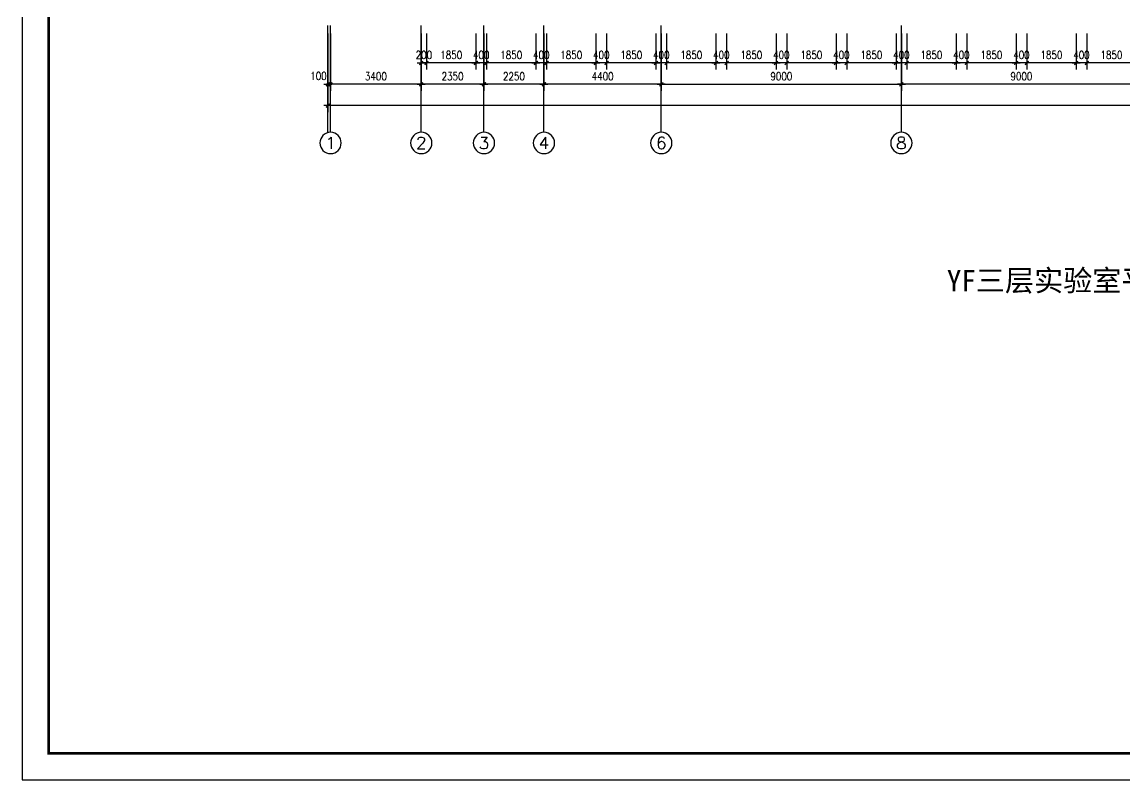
# Model space of a CAD drawing. Extents: x 582436 to 3945069, y 94128 to 248738.
# Drawn here: x 3860969 to 3902314, y 140096 to 168515 of the extents above; entities that cross this region are included whole.
import ezdxf
from ezdxf.enums import TextEntityAlignment as Align

# ---------------------------------------------------------------- set-up
doc = ezdxf.new("R2010")
doc.units = 0
doc.header["$LTSCALE"] = 1000
doc.header["$MEASUREMENT"] = 0
doc.layers.get('0').update_dxf_attribs({"linetype": 'CONTINUOUS'})
doc.layers.get('Defpoints').update_dxf_attribs({"linetype": 'CONTINUOUS'})
for name, color, linetype in [('AXIS', 3, 'CONTINUOUS'), ('AXIS_TEXT', 7, 'CONTINUOUS'), ('DET4', 4, 'CONTINUOUS'), ('PUB_TITLE', 4, 'CONTINUOUS')]:
    doc.layers.add(name, color=color, linetype=linetype)
doc.styles.add('_HZTXT', font='txt.shx', dxfattribs={"width": 0.8, "bigfont": 'AllInOneBig.shx'})
doc.styles.add('COMPLEX', font='COMPLEX', dxfattribs={"bigfont": 'AllInOneBig.shx'})
doc.styles.add('DIM_FONT', font='SIMPLEX.shx', dxfattribs={"width": 0.8, "bigfont": 'AllInOneBig.shx'})
doc.styles.get("Standard").update_dxf_attribs({"font": 'GBENOR', "bigfont": 'AllInOneBig.shx'})
doc.dimstyles.new('AXIS', dxfattribs={"dimtxt": 300, "dimasz": 1, "dimexe": 250, "dimexo": 300, "dimgap": 150, "dimtad": 1, "dimdec": 0, "dimzin": 0, "dimdsep": 46, "dimtxsty": 'DIM_FONT', "dimblk": '_DIMX', "dimcen": 0.09, "dimse1": 1, "dimse2": 1, "dimclrt": 7, "dimadec": 0, "dimazin": 0, "dimtfac": 1, "dimtdec": 0, "dimtix": 1, "dimtmove": 2, "dimatfit": 3, "dimldrblk": '_DIMX', "dimfxl": 1, "dimtolj": 1, "dimtzin": 0, "dimarcsym": 0})
doc.dimstyles.new('dimb', dxfattribs={"dimtxt": 300, "dimasz": 1, "dimexe": 250, "dimexo": 300, "dimgap": 150, "dimtad": 1, "dimdec": 0, "dimdsep": 46, "dimtxsty": 'DIM_FONT', "dimblk": '_DIMX', "dimblk1": '_DIMX', "dimblk2": '_DIMX', "dimcen": 1.25, "dimdle": 2, "dimse1": 1, "dimse2": 1, "dimclrt": 7, "dimadec": 1, "dimazin": 0, "dimtfac": 1, "dimtdec": 0, "dimtix": 1, "dimtmove": 2, "dimatfit": 3, "dimldrblk": '_DIMX', "dimfxl": 1, "dimtolj": 1, "dimtzin": 0, "dimarcsym": 0})
doc.dimstyles.new('dimn', dxfattribs={"dimtxt": 300, "dimasz": 1, "dimexe": 250, "dimexo": 300, "dimgap": 150, "dimtad": 1, "dimdec": 0, "dimdsep": 46, "dimtxsty": 'DIM_FONT', "dimblk": '_DIMX', "dimblk1": '_DIMX', "dimblk2": '_DIMX', "dimcen": 1.25, "dimdle": 2, "dimclrt": 7, "dimadec": 1, "dimazin": 0, "dimtfac": 1, "dimtdec": 0, "dimtix": 1, "dimtmove": 2, "dimatfit": 3, "dimldrblk": '_DIMX', "dimfxl": 1, "dimtolj": 1, "dimtzin": 0, "dimarcsym": 0})

# ---------------------------------------------------------------- blocks, each defined once
blk = doc.blocks.new('_axiso')
blk.add_circle((0, 0), 0.5)
at = {"layer": 'AXIS_TEXT', "style": 'COMPLEX', "width": 1.041667}
blk.add_attdef('A', text='', height=0.56, dxfattribs=at).set_placement((-0.25, -0.28), (0.25, -0.28), align=Align.FIT)
blk = doc.blocks.new('_DIMX')
blk.add_line((-150, 0), (150, 0))
at = {"const_width": 50}
blk.add_lwpolyline([(-70, -70), (70, 70)], dxfattribs=at)
blk = doc.blocks.new('*D96')
at = {"layer": 'AXIS', "color": 0, "lineweight": -2}
for p, q in [((3893933, 168080), (3893933, 165930)), ((3902933, 168080), (3902933, 165930)), ((3902932, 166180), (3893934, 166180))]:
    blk.add_line(p, q, dxfattribs=at)
at = {"layer": 'Defpoints', "color": 0}
for p in [(3893933, 168380), (3902933, 168380), (3893933, 166180)]:
    blk.add_point(p, dxfattribs=at)
at = {"layer": 'AXIS', "color": 0, "lineweight": -2, "rotation": 180}
blk.add_blockref('_DIMX', (3893933, 166180), dxfattribs=at)
at = {"layer": 'AXIS', "color": 0, "lineweight": -2}
blk.add_blockref('_DIMX', (3902933, 166180), dxfattribs=at)
at = {"layer": 'AXIS', "color": 7, "insert": (3898433, 166480), "char_height": 300, "attachment_point": 5, "style": '_HZTXT'}
blk.add_mtext('\\A1;9000', dxfattribs=at)
blk = doc.blocks.new('*D97')
at = {"layer": 'AXIS', "color": 0, "lineweight": -2}
for p, q in [((3880533, 168080), (3880533, 165930)), ((3884933, 168080), (3884933, 165930)), ((3884932, 166180), (3880534, 166180))]:
    blk.add_line(p, q, dxfattribs=at)
at = {"layer": 'Defpoints', "color": 0}
for p in [(3880533, 168380), (3884933, 168380), (3880533, 166180)]:
    blk.add_point(p, dxfattribs=at)
at = {"layer": 'AXIS', "color": 0, "lineweight": -2, "rotation": 180}
blk.add_blockref('_DIMX', (3880533, 166180), dxfattribs=at)
at = {"layer": 'AXIS', "color": 0, "lineweight": -2}
blk.add_blockref('_DIMX', (3884933, 166180), dxfattribs=at)
at = {"layer": 'AXIS', "color": 7, "insert": (3882733, 166480), "char_height": 300, "attachment_point": 5, "style": '_HZTXT'}
blk.add_mtext('\\A1;4400', dxfattribs=at)
blk = doc.blocks.new('*D98')
at = {"layer": 'AXIS', "color": 0, "lineweight": -2}
for p, q in [((3872533, 168080), (3872533, 165930)), ((3875933, 168080), (3875933, 165930)), ((3875932, 166180), (3872534, 166180))]:
    blk.add_line(p, q, dxfattribs=at)
at = {"layer": 'Defpoints', "color": 0}
for p in [(3872533, 168380), (3875933, 168380), (3872533, 166180)]:
    blk.add_point(p, dxfattribs=at)
at = {"layer": 'AXIS', "color": 0, "lineweight": -2, "rotation": 180}
blk.add_blockref('_DIMX', (3872533, 166180), dxfattribs=at)
at = {"layer": 'AXIS', "color": 0, "lineweight": -2}
blk.add_blockref('_DIMX', (3875933, 166180), dxfattribs=at)
at = {"layer": 'AXIS', "color": 7, "insert": (3874233, 166480), "char_height": 300, "attachment_point": 5, "style": '_HZTXT'}
blk.add_mtext('\\A1;3400', dxfattribs=at)
blk = doc.blocks.new('*D99')
at = {"layer": 'AXIS', "color": 0, "lineweight": -2}
for p, q in [((3872433, 168080), (3872433, 165130)), ((3936333, 168080), (3936333, 165130)), ((3936332, 165380), (3872434, 165380))]:
    blk.add_line(p, q, dxfattribs=at)
at = {"layer": 'Defpoints', "color": 0}
for p in [(3872433, 168380), (3936333, 168380), (3872433, 165380)]:
    blk.add_point(p, dxfattribs=at)
at = {"layer": 'AXIS', "color": 0, "lineweight": -2, "rotation": 180}
blk.add_blockref('_DIMX', (3872433, 165380), dxfattribs=at)
at = {"layer": 'AXIS', "color": 0, "lineweight": -2}
blk.add_blockref('_DIMX', (3936333, 165380), dxfattribs=at)
at = {"layer": 'AXIS', "color": 7, "insert": (3904383, 165680), "char_height": 300, "attachment_point": 5, "style": '_HZTXT'}
blk.add_mtext('\\A1;63900', dxfattribs=at)
blk = doc.blocks.new('*D100')
at = {"layer": 'AXIS', "color": 0, "lineweight": -2}
for p, q in [((3875933, 168080), (3875933, 165930)), ((3878283, 168080), (3878283, 165930)), ((3878282, 166180), (3875934, 166180))]:
    blk.add_line(p, q, dxfattribs=at)
at = {"layer": 'Defpoints', "color": 0}
for p in [(3875933, 168380), (3878283, 168380), (3875933, 166180)]:
    blk.add_point(p, dxfattribs=at)
at = {"layer": 'AXIS', "color": 0, "lineweight": -2, "rotation": 180}
blk.add_blockref('_DIMX', (3875933, 166180), dxfattribs=at)
at = {"layer": 'AXIS', "color": 0, "lineweight": -2}
blk.add_blockref('_DIMX', (3878283, 166180), dxfattribs=at)
at = {"layer": 'AXIS', "color": 7, "insert": (3877108, 166480), "char_height": 300, "attachment_point": 5, "style": '_HZTXT'}
blk.add_mtext('\\A1;2350', dxfattribs=at)
blk = doc.blocks.new('*D107')
at = {"layer": 'AXIS', "color": 0, "lineweight": -2}
for p, q in [((3884933, 168080), (3884933, 165930)), ((3893933, 168080), (3893933, 165930)), ((3884934, 166180), (3893932, 166180))]:
    blk.add_line(p, q, dxfattribs=at)
at = {"layer": 'Defpoints', "color": 0}
for p in [(3884933, 168380), (3893933, 168380), (3893933, 166180)]:
    blk.add_point(p, dxfattribs=at)
at = {"layer": 'AXIS', "color": 0, "lineweight": -2, "rotation": 180}
blk.add_blockref('_DIMX', (3884933, 166180), dxfattribs=at)
at = {"layer": 'AXIS', "color": 0, "lineweight": -2}
blk.add_blockref('_DIMX', (3893933, 166180), dxfattribs=at)
at = {"layer": 'AXIS', "color": 7, "insert": (3889433, 166480), "char_height": 300, "attachment_point": 5, "style": '_HZTXT'}
blk.add_mtext('\\A1;9000', dxfattribs=at)
blk = doc.blocks.new('*D109')
at = {"layer": 'AXIS', "color": 0, "lineweight": -2}
for p, q in [((3878283, 168080), (3878283, 165930)), ((3880533, 168080), (3880533, 165930)), ((3880532, 166180), (3878284, 166180))]:
    blk.add_line(p, q, dxfattribs=at)
at = {"layer": 'Defpoints', "color": 0}
for p in [(3878283, 168380), (3880533, 168380), (3878283, 166180)]:
    blk.add_point(p, dxfattribs=at)
at = {"layer": 'AXIS', "color": 0, "lineweight": -2, "rotation": 180}
blk.add_blockref('_DIMX', (3878283, 166180), dxfattribs=at)
at = {"layer": 'AXIS', "color": 0, "lineweight": -2}
blk.add_blockref('_DIMX', (3880533, 166180), dxfattribs=at)
at = {"layer": 'AXIS', "color": 7, "insert": (3879408, 166480), "char_height": 300, "attachment_point": 5, "style": '_HZTXT'}
blk.add_mtext('\\A1;2250', dxfattribs=at)
blk = doc.blocks.new('*D111')
at = {"layer": 'AXIS', "color": 0, "lineweight": -2}
for p, q in [((3872433, 168080), (3872433, 165930)), ((3872533, 168080), (3872533, 165930)), ((3872432, 166180), (3872431, 166180)), ((3872433, 166180), (3872533, 166180)), ((3872534, 166180), (3872535, 166180))]:
    blk.add_line(p, q, dxfattribs=at)
at = {"layer": 'Defpoints', "color": 0}
for p in [(3872433, 168380), (3872533, 168380), (3872533, 166180)]:
    blk.add_point(p, dxfattribs=at)
at = {"layer": 'AXIS', "color": 0, "lineweight": -2}
blk.add_blockref('_DIMX', (3872433, 166180), dxfattribs=at)
at = {"layer": 'AXIS', "color": 0, "lineweight": -2, "rotation": 180}
blk.add_blockref('_DIMX', (3872533, 166180), dxfattribs=at)
at = {"layer": 'AXIS', "color": 7, "insert": (3872081, 166493), "char_height": 300, "attachment_point": 5, "style": '_HZTXT'}
blk.add_mtext('\\A1;100', dxfattribs=at)
blk = doc.blocks.new('*D140')
at = {"layer": 'AXIS', "color": 0, "lineweight": -2}
for p, q in [((3875933, 168080), (3875933, 166730)), ((3876133, 168080), (3876133, 166730)), ((3875932, 166980), (3875931, 166980)), ((3876133, 166980), (3875933, 166980)), ((3876134, 166980), (3876135, 166980))]:
    blk.add_line(p, q, dxfattribs=at)
at = {"layer": 'Defpoints', "color": 0}
for p in [(3875933, 168380), (3876133, 168380), (3875933, 166980)]:
    blk.add_point(p, dxfattribs=at)
at = {"layer": 'AXIS', "color": 0, "lineweight": -2}
blk.add_blockref('_DIMX', (3875933, 166980), dxfattribs=at)
at = {"layer": 'AXIS', "color": 0, "lineweight": -2, "rotation": 180}
blk.add_blockref('_DIMX', (3876133, 166980), dxfattribs=at)
at = {"layer": 'AXIS', "color": 7, "insert": (3876033, 167280), "char_height": 300, "attachment_point": 5, "style": '_HZTXT'}
blk.add_mtext('\\A1;200', dxfattribs=at)
blk = doc.blocks.new('*D141')
at = {"layer": 'AXIS', "color": 0, "lineweight": -2}
for p, q in [((3876133, 168080), (3876133, 166730)), ((3877983, 168080), (3877983, 166730)), ((3877982, 166980), (3876134, 166980))]:
    blk.add_line(p, q, dxfattribs=at)
at = {"layer": 'Defpoints', "color": 0}
for p in [(3876133, 168380), (3877983, 168380), (3876133, 166980)]:
    blk.add_point(p, dxfattribs=at)
at = {"layer": 'AXIS', "color": 0, "lineweight": -2, "rotation": 180}
blk.add_blockref('_DIMX', (3876133, 166980), dxfattribs=at)
at = {"layer": 'AXIS', "color": 0, "lineweight": -2}
blk.add_blockref('_DIMX', (3877983, 166980), dxfattribs=at)
at = {"layer": 'AXIS', "color": 7, "insert": (3877058, 167280), "char_height": 300, "attachment_point": 5, "style": '_HZTXT'}
blk.add_mtext('\\A1;1850', dxfattribs=at)
blk = doc.blocks.new('*D142')
at = {"layer": 'AXIS', "color": 0, "lineweight": -2}
for p, q in [((3877983, 168080), (3877983, 166730)), ((3878383, 168080), (3878383, 166730)), ((3877982, 166980), (3877981, 166980)), ((3878383, 166980), (3877983, 166980)), ((3878384, 166980), (3878385, 166980))]:
    blk.add_line(p, q, dxfattribs=at)
at = {"layer": 'Defpoints', "color": 0}
for p in [(3877983, 168380), (3878383, 168380), (3877983, 166980)]:
    blk.add_point(p, dxfattribs=at)
at = {"layer": 'AXIS', "color": 0, "lineweight": -2}
blk.add_blockref('_DIMX', (3877983, 166980), dxfattribs=at)
at = {"layer": 'AXIS', "color": 0, "lineweight": -2, "rotation": 180}
blk.add_blockref('_DIMX', (3878383, 166980), dxfattribs=at)
at = {"layer": 'AXIS', "color": 7, "insert": (3878183, 167280), "char_height": 300, "attachment_point": 5, "style": '_HZTXT'}
blk.add_mtext('\\A1;400', dxfattribs=at)
blk = doc.blocks.new('*D143')
at = {"layer": 'AXIS', "color": 0, "lineweight": -2}
for p, q in [((3878383, 168080), (3878383, 166730)), ((3880233, 168080), (3880233, 166730)), ((3880232, 166980), (3878384, 166980))]:
    blk.add_line(p, q, dxfattribs=at)
at = {"layer": 'Defpoints', "color": 0}
for p in [(3878383, 168380), (3880233, 168380), (3878383, 166980)]:
    blk.add_point(p, dxfattribs=at)
at = {"layer": 'AXIS', "color": 0, "lineweight": -2, "rotation": 180}
blk.add_blockref('_DIMX', (3878383, 166980), dxfattribs=at)
at = {"layer": 'AXIS', "color": 0, "lineweight": -2}
blk.add_blockref('_DIMX', (3880233, 166980), dxfattribs=at)
at = {"layer": 'AXIS', "color": 7, "insert": (3879308, 167280), "char_height": 300, "attachment_point": 5, "style": '_HZTXT'}
blk.add_mtext('\\A1;1850', dxfattribs=at)
blk = doc.blocks.new('*D144')
at = {"layer": 'AXIS', "color": 0, "lineweight": -2}
for p, q in [((3880233, 168080), (3880233, 166730)), ((3880633, 168080), (3880633, 166730)), ((3880232, 166980), (3880231, 166980)), ((3880633, 166980), (3880233, 166980)), ((3880634, 166980), (3880635, 166980))]:
    blk.add_line(p, q, dxfattribs=at)
at = {"layer": 'Defpoints', "color": 0}
for p in [(3880233, 168380), (3880633, 168380), (3880233, 166980)]:
    blk.add_point(p, dxfattribs=at)
at = {"layer": 'AXIS', "color": 0, "lineweight": -2}
blk.add_blockref('_DIMX', (3880233, 166980), dxfattribs=at)
at = {"layer": 'AXIS', "color": 0, "lineweight": -2, "rotation": 180}
blk.add_blockref('_DIMX', (3880633, 166980), dxfattribs=at)
at = {"layer": 'AXIS', "color": 7, "insert": (3880433, 167280), "char_height": 300, "attachment_point": 5, "style": '_HZTXT'}
blk.add_mtext('\\A1;400', dxfattribs=at)
blk = doc.blocks.new('*D145')
at = {"layer": 'AXIS', "color": 0, "lineweight": -2}
for p, q in [((3880633, 168080), (3880633, 166730)), ((3882483, 168080), (3882483, 166730)), ((3882482, 166980), (3880634, 166980))]:
    blk.add_line(p, q, dxfattribs=at)
at = {"layer": 'Defpoints', "color": 0}
for p in [(3880633, 168380), (3882483, 168380), (3880633, 166980)]:
    blk.add_point(p, dxfattribs=at)
at = {"layer": 'AXIS', "color": 0, "lineweight": -2, "rotation": 180}
blk.add_blockref('_DIMX', (3880633, 166980), dxfattribs=at)
at = {"layer": 'AXIS', "color": 0, "lineweight": -2}
blk.add_blockref('_DIMX', (3882483, 166980), dxfattribs=at)
at = {"layer": 'AXIS', "color": 7, "insert": (3881558, 167280), "char_height": 300, "attachment_point": 5, "style": '_HZTXT'}
blk.add_mtext('\\A1;1850', dxfattribs=at)
blk = doc.blocks.new('*D146')
at = {"layer": 'AXIS', "color": 0, "lineweight": -2}
for p, q in [((3882483, 168080), (3882483, 166730)), ((3882883, 168080), (3882883, 166730)), ((3882482, 166980), (3882481, 166980)), ((3882883, 166980), (3882483, 166980)), ((3882884, 166980), (3882885, 166980))]:
    blk.add_line(p, q, dxfattribs=at)
at = {"layer": 'Defpoints', "color": 0}
for p in [(3882483, 168380), (3882883, 168380), (3882483, 166980)]:
    blk.add_point(p, dxfattribs=at)
at = {"layer": 'AXIS', "color": 0, "lineweight": -2}
blk.add_blockref('_DIMX', (3882483, 166980), dxfattribs=at)
at = {"layer": 'AXIS', "color": 0, "lineweight": -2, "rotation": 180}
blk.add_blockref('_DIMX', (3882883, 166980), dxfattribs=at)
at = {"layer": 'AXIS', "color": 7, "insert": (3882683, 167280), "char_height": 300, "attachment_point": 5, "style": '_HZTXT'}
blk.add_mtext('\\A1;400', dxfattribs=at)
blk = doc.blocks.new('*D147')
at = {"layer": 'AXIS', "color": 0, "lineweight": -2}
for p, q in [((3882883, 168080), (3882883, 166730)), ((3884733, 168080), (3884733, 166730)), ((3884732, 166980), (3882884, 166980))]:
    blk.add_line(p, q, dxfattribs=at)
at = {"layer": 'Defpoints', "color": 0}
for p in [(3882883, 168380), (3884733, 168380), (3882883, 166980)]:
    blk.add_point(p, dxfattribs=at)
at = {"layer": 'AXIS', "color": 0, "lineweight": -2, "rotation": 180}
blk.add_blockref('_DIMX', (3882883, 166980), dxfattribs=at)
at = {"layer": 'AXIS', "color": 0, "lineweight": -2}
blk.add_blockref('_DIMX', (3884733, 166980), dxfattribs=at)
at = {"layer": 'AXIS', "color": 7, "insert": (3883808, 167280), "char_height": 300, "attachment_point": 5, "style": '_HZTXT'}
blk.add_mtext('\\A1;1850', dxfattribs=at)
blk = doc.blocks.new('*D148')
at = {"layer": 'AXIS', "color": 0, "lineweight": -2}
for p, q in [((3884733, 168080), (3884733, 166730)), ((3885133, 168080), (3885133, 166730)), ((3884732, 166980), (3884731, 166980)), ((3885133, 166980), (3884733, 166980)), ((3885134, 166980), (3885135, 166980))]:
    blk.add_line(p, q, dxfattribs=at)
at = {"layer": 'Defpoints', "color": 0}
for p in [(3884733, 168380), (3885133, 168380), (3884733, 166980)]:
    blk.add_point(p, dxfattribs=at)
at = {"layer": 'AXIS', "color": 0, "lineweight": -2}
blk.add_blockref('_DIMX', (3884733, 166980), dxfattribs=at)
at = {"layer": 'AXIS', "color": 0, "lineweight": -2, "rotation": 180}
blk.add_blockref('_DIMX', (3885133, 166980), dxfattribs=at)
at = {"layer": 'AXIS', "color": 7, "insert": (3884933, 167280), "char_height": 300, "attachment_point": 5, "style": '_HZTXT'}
blk.add_mtext('\\A1;400', dxfattribs=at)
blk = doc.blocks.new('*D149')
at = {"layer": 'AXIS', "color": 0, "lineweight": -2}
for p, q in [((3885133, 168080), (3885133, 166730)), ((3886983, 168080), (3886983, 166730)), ((3886982, 166980), (3885134, 166980))]:
    blk.add_line(p, q, dxfattribs=at)
at = {"layer": 'Defpoints', "color": 0}
for p in [(3885133, 168380), (3886983, 168380), (3885133, 166980)]:
    blk.add_point(p, dxfattribs=at)
at = {"layer": 'AXIS', "color": 0, "lineweight": -2, "rotation": 180}
blk.add_blockref('_DIMX', (3885133, 166980), dxfattribs=at)
at = {"layer": 'AXIS', "color": 0, "lineweight": -2}
blk.add_blockref('_DIMX', (3886983, 166980), dxfattribs=at)
at = {"layer": 'AXIS', "color": 7, "insert": (3886058, 167280), "char_height": 300, "attachment_point": 5, "style": '_HZTXT'}
blk.add_mtext('\\A1;1850', dxfattribs=at)
blk = doc.blocks.new('*D150')
at = {"layer": 'AXIS', "color": 0, "lineweight": -2}
for p, q in [((3886983, 168080), (3886983, 166730)), ((3887383, 168080), (3887383, 166730)), ((3886982, 166980), (3886981, 166980)), ((3887383, 166980), (3886983, 166980)), ((3887384, 166980), (3887385, 166980))]:
    blk.add_line(p, q, dxfattribs=at)
at = {"layer": 'Defpoints', "color": 0}
for p in [(3886983, 168380), (3887383, 168380), (3886983, 166980)]:
    blk.add_point(p, dxfattribs=at)
at = {"layer": 'AXIS', "color": 0, "lineweight": -2}
blk.add_blockref('_DIMX', (3886983, 166980), dxfattribs=at)
at = {"layer": 'AXIS', "color": 0, "lineweight": -2, "rotation": 180}
blk.add_blockref('_DIMX', (3887383, 166980), dxfattribs=at)
at = {"layer": 'AXIS', "color": 7, "insert": (3887183, 167280), "char_height": 300, "attachment_point": 5, "style": '_HZTXT'}
blk.add_mtext('\\A1;400', dxfattribs=at)
blk = doc.blocks.new('*D151')
at = {"layer": 'AXIS', "color": 0, "lineweight": -2}
for p, q in [((3887383, 168080), (3887383, 166730)), ((3889233, 168080), (3889233, 166730)), ((3889232, 166980), (3887384, 166980))]:
    blk.add_line(p, q, dxfattribs=at)
at = {"layer": 'Defpoints', "color": 0}
for p in [(3887383, 168380), (3889233, 168380), (3887383, 166980)]:
    blk.add_point(p, dxfattribs=at)
at = {"layer": 'AXIS', "color": 0, "lineweight": -2, "rotation": 180}
blk.add_blockref('_DIMX', (3887383, 166980), dxfattribs=at)
at = {"layer": 'AXIS', "color": 0, "lineweight": -2}
blk.add_blockref('_DIMX', (3889233, 166980), dxfattribs=at)
at = {"layer": 'AXIS', "color": 7, "insert": (3888308, 167280), "char_height": 300, "attachment_point": 5, "style": '_HZTXT'}
blk.add_mtext('\\A1;1850', dxfattribs=at)
blk = doc.blocks.new('*D152')
at = {"layer": 'AXIS', "color": 0, "lineweight": -2}
for p, q in [((3889233, 168080), (3889233, 166730)), ((3889633, 168080), (3889633, 166730)), ((3889232, 166980), (3889231, 166980)), ((3889633, 166980), (3889233, 166980)), ((3889634, 166980), (3889635, 166980))]:
    blk.add_line(p, q, dxfattribs=at)
at = {"layer": 'Defpoints', "color": 0}
for p in [(3889233, 168380), (3889633, 168380), (3889233, 166980)]:
    blk.add_point(p, dxfattribs=at)
at = {"layer": 'AXIS', "color": 0, "lineweight": -2}
blk.add_blockref('_DIMX', (3889233, 166980), dxfattribs=at)
at = {"layer": 'AXIS', "color": 0, "lineweight": -2, "rotation": 180}
blk.add_blockref('_DIMX', (3889633, 166980), dxfattribs=at)
at = {"layer": 'AXIS', "color": 7, "insert": (3889433, 167280), "char_height": 300, "attachment_point": 5, "style": '_HZTXT'}
blk.add_mtext('\\A1;400', dxfattribs=at)
blk = doc.blocks.new('*D153')
at = {"layer": 'AXIS', "color": 0, "lineweight": -2}
for p, q in [((3889633, 168080), (3889633, 166730)), ((3891483, 168080), (3891483, 166730)), ((3891482, 166980), (3889634, 166980))]:
    blk.add_line(p, q, dxfattribs=at)
at = {"layer": 'Defpoints', "color": 0}
for p in [(3889633, 168380), (3891483, 168380), (3889633, 166980)]:
    blk.add_point(p, dxfattribs=at)
at = {"layer": 'AXIS', "color": 0, "lineweight": -2, "rotation": 180}
blk.add_blockref('_DIMX', (3889633, 166980), dxfattribs=at)
at = {"layer": 'AXIS', "color": 0, "lineweight": -2}
blk.add_blockref('_DIMX', (3891483, 166980), dxfattribs=at)
at = {"layer": 'AXIS', "color": 7, "insert": (3890558, 167280), "char_height": 300, "attachment_point": 5, "style": '_HZTXT'}
blk.add_mtext('\\A1;1850', dxfattribs=at)
blk = doc.blocks.new('*D154')
at = {"layer": 'AXIS', "color": 0, "lineweight": -2}
for p, q in [((3891483, 168080), (3891483, 166730)), ((3891883, 168080), (3891883, 166730)), ((3891482, 166980), (3891481, 166980)), ((3891883, 166980), (3891483, 166980)), ((3891884, 166980), (3891885, 166980))]:
    blk.add_line(p, q, dxfattribs=at)
at = {"layer": 'Defpoints', "color": 0}
for p in [(3891483, 168380), (3891883, 168380), (3891483, 166980)]:
    blk.add_point(p, dxfattribs=at)
at = {"layer": 'AXIS', "color": 0, "lineweight": -2}
blk.add_blockref('_DIMX', (3891483, 166980), dxfattribs=at)
at = {"layer": 'AXIS', "color": 0, "lineweight": -2, "rotation": 180}
blk.add_blockref('_DIMX', (3891883, 166980), dxfattribs=at)
at = {"layer": 'AXIS', "color": 7, "insert": (3891683, 167280), "char_height": 300, "attachment_point": 5, "style": '_HZTXT'}
blk.add_mtext('\\A1;400', dxfattribs=at)
blk = doc.blocks.new('*D155')
at = {"layer": 'AXIS', "color": 0, "lineweight": -2}
for p, q in [((3891883, 168080), (3891883, 166730)), ((3893733, 168080), (3893733, 166730)), ((3893732, 166980), (3891884, 166980))]:
    blk.add_line(p, q, dxfattribs=at)
at = {"layer": 'Defpoints', "color": 0}
for p in [(3891883, 168380), (3893733, 168380), (3891883, 166980)]:
    blk.add_point(p, dxfattribs=at)
at = {"layer": 'AXIS', "color": 0, "lineweight": -2, "rotation": 180}
blk.add_blockref('_DIMX', (3891883, 166980), dxfattribs=at)
at = {"layer": 'AXIS', "color": 0, "lineweight": -2}
blk.add_blockref('_DIMX', (3893733, 166980), dxfattribs=at)
at = {"layer": 'AXIS', "color": 7, "insert": (3892808, 167280), "char_height": 300, "attachment_point": 5, "style": '_HZTXT'}
blk.add_mtext('\\A1;1850', dxfattribs=at)
blk = doc.blocks.new('*D156')
at = {"layer": 'AXIS', "color": 0, "lineweight": -2}
for p, q in [((3893733, 168080), (3893733, 166730)), ((3894133, 168080), (3894133, 166730)), ((3893732, 166980), (3893731, 166980)), ((3894133, 166980), (3893733, 166980)), ((3894134, 166980), (3894135, 166980))]:
    blk.add_line(p, q, dxfattribs=at)
at = {"layer": 'Defpoints', "color": 0}
for p in [(3893733, 168380), (3894133, 168380), (3893733, 166980)]:
    blk.add_point(p, dxfattribs=at)
at = {"layer": 'AXIS', "color": 0, "lineweight": -2}
blk.add_blockref('_DIMX', (3893733, 166980), dxfattribs=at)
at = {"layer": 'AXIS', "color": 0, "lineweight": -2, "rotation": 180}
blk.add_blockref('_DIMX', (3894133, 166980), dxfattribs=at)
at = {"layer": 'AXIS', "color": 7, "insert": (3893933, 167280), "char_height": 300, "attachment_point": 5, "style": '_HZTXT'}
blk.add_mtext('\\A1;400', dxfattribs=at)
blk = doc.blocks.new('*D157')
at = {"layer": 'AXIS', "color": 0, "lineweight": -2}
for p, q in [((3894133, 168080), (3894133, 166730)), ((3895983, 168080), (3895983, 166730)), ((3895982, 166980), (3894134, 166980))]:
    blk.add_line(p, q, dxfattribs=at)
at = {"layer": 'Defpoints', "color": 0}
for p in [(3894133, 168380), (3895983, 168380), (3894133, 166980)]:
    blk.add_point(p, dxfattribs=at)
at = {"layer": 'AXIS', "color": 0, "lineweight": -2, "rotation": 180}
blk.add_blockref('_DIMX', (3894133, 166980), dxfattribs=at)
at = {"layer": 'AXIS', "color": 0, "lineweight": -2}
blk.add_blockref('_DIMX', (3895983, 166980), dxfattribs=at)
at = {"layer": 'AXIS', "color": 7, "insert": (3895058, 167280), "char_height": 300, "attachment_point": 5, "style": '_HZTXT'}
blk.add_mtext('\\A1;1850', dxfattribs=at)
blk = doc.blocks.new('*D158')
at = {"layer": 'AXIS', "color": 0, "lineweight": -2}
for p, q in [((3895983, 168080), (3895983, 166730)), ((3896383, 168080), (3896383, 166730)), ((3895982, 166980), (3895981, 166980)), ((3896383, 166980), (3895983, 166980)), ((3896384, 166980), (3896385, 166980))]:
    blk.add_line(p, q, dxfattribs=at)
at = {"layer": 'Defpoints', "color": 0}
for p in [(3895983, 168380), (3896383, 168380), (3895983, 166980)]:
    blk.add_point(p, dxfattribs=at)
at = {"layer": 'AXIS', "color": 0, "lineweight": -2}
blk.add_blockref('_DIMX', (3895983, 166980), dxfattribs=at)
at = {"layer": 'AXIS', "color": 0, "lineweight": -2, "rotation": 180}
blk.add_blockref('_DIMX', (3896383, 166980), dxfattribs=at)
at = {"layer": 'AXIS', "color": 7, "insert": (3896183, 167280), "char_height": 300, "attachment_point": 5, "style": '_HZTXT'}
blk.add_mtext('\\A1;400', dxfattribs=at)
blk = doc.blocks.new('*D159')
at = {"layer": 'AXIS', "color": 0, "lineweight": -2}
for p, q in [((3896383, 168080), (3896383, 166730)), ((3898233, 168080), (3898233, 166730)), ((3898232, 166980), (3896384, 166980))]:
    blk.add_line(p, q, dxfattribs=at)
at = {"layer": 'Defpoints', "color": 0}
for p in [(3896383, 168380), (3898233, 168380), (3896383, 166980)]:
    blk.add_point(p, dxfattribs=at)
at = {"layer": 'AXIS', "color": 0, "lineweight": -2, "rotation": 180}
blk.add_blockref('_DIMX', (3896383, 166980), dxfattribs=at)
at = {"layer": 'AXIS', "color": 0, "lineweight": -2}
blk.add_blockref('_DIMX', (3898233, 166980), dxfattribs=at)
at = {"layer": 'AXIS', "color": 7, "insert": (3897308, 167280), "char_height": 300, "attachment_point": 5, "style": '_HZTXT'}
blk.add_mtext('\\A1;1850', dxfattribs=at)
blk = doc.blocks.new('*D160')
at = {"layer": 'AXIS', "color": 0, "lineweight": -2}
for p, q in [((3898233, 168080), (3898233, 166730)), ((3898633, 168080), (3898633, 166730)), ((3898232, 166980), (3898231, 166980)), ((3898633, 166980), (3898233, 166980)), ((3898634, 166980), (3898635, 166980))]:
    blk.add_line(p, q, dxfattribs=at)
at = {"layer": 'Defpoints', "color": 0}
for p in [(3898233, 168380), (3898633, 168380), (3898233, 166980)]:
    blk.add_point(p, dxfattribs=at)
at = {"layer": 'AXIS', "color": 0, "lineweight": -2}
blk.add_blockref('_DIMX', (3898233, 166980), dxfattribs=at)
at = {"layer": 'AXIS', "color": 0, "lineweight": -2, "rotation": 180}
blk.add_blockref('_DIMX', (3898633, 166980), dxfattribs=at)
at = {"layer": 'AXIS', "color": 7, "insert": (3898433, 167280), "char_height": 300, "attachment_point": 5, "style": '_HZTXT'}
blk.add_mtext('\\A1;400', dxfattribs=at)
blk = doc.blocks.new('*D161')
at = {"layer": 'AXIS', "color": 0, "lineweight": -2}
for p, q in [((3898633, 168080), (3898633, 166730)), ((3900483, 168080), (3900483, 166730)), ((3900482, 166980), (3898634, 166980))]:
    blk.add_line(p, q, dxfattribs=at)
at = {"layer": 'Defpoints', "color": 0}
for p in [(3898633, 168380), (3900483, 168380), (3898633, 166980)]:
    blk.add_point(p, dxfattribs=at)
at = {"layer": 'AXIS', "color": 0, "lineweight": -2, "rotation": 180}
blk.add_blockref('_DIMX', (3898633, 166980), dxfattribs=at)
at = {"layer": 'AXIS', "color": 0, "lineweight": -2}
blk.add_blockref('_DIMX', (3900483, 166980), dxfattribs=at)
at = {"layer": 'AXIS', "color": 7, "insert": (3899558, 167280), "char_height": 300, "attachment_point": 5, "style": '_HZTXT'}
blk.add_mtext('\\A1;1850', dxfattribs=at)
blk = doc.blocks.new('*D162')
at = {"layer": 'AXIS', "color": 0, "lineweight": -2}
for p, q in [((3900483, 168080), (3900483, 166730)), ((3900883, 168080), (3900883, 166730)), ((3900482, 166980), (3900481, 166980)), ((3900883, 166980), (3900483, 166980)), ((3900884, 166980), (3900885, 166980))]:
    blk.add_line(p, q, dxfattribs=at)
at = {"layer": 'Defpoints', "color": 0}
for p in [(3900483, 168380), (3900883, 168380), (3900483, 166980)]:
    blk.add_point(p, dxfattribs=at)
at = {"layer": 'AXIS', "color": 0, "lineweight": -2}
blk.add_blockref('_DIMX', (3900483, 166980), dxfattribs=at)
at = {"layer": 'AXIS', "color": 0, "lineweight": -2, "rotation": 180}
blk.add_blockref('_DIMX', (3900883, 166980), dxfattribs=at)
at = {"layer": 'AXIS', "color": 7, "insert": (3900683, 167280), "char_height": 300, "attachment_point": 5, "style": '_HZTXT'}
blk.add_mtext('\\A1;400', dxfattribs=at)
blk = doc.blocks.new('*D163')
at = {"layer": 'AXIS', "color": 0, "lineweight": -2}
for p, q in [((3900883, 168080), (3900883, 166730)), ((3902733, 168080), (3902733, 166730)), ((3902732, 166980), (3900884, 166980))]:
    blk.add_line(p, q, dxfattribs=at)
at = {"layer": 'Defpoints', "color": 0}
for p in [(3900883, 168380), (3902733, 168380), (3900883, 166980)]:
    blk.add_point(p, dxfattribs=at)
at = {"layer": 'AXIS', "color": 0, "lineweight": -2, "rotation": 180}
blk.add_blockref('_DIMX', (3900883, 166980), dxfattribs=at)
at = {"layer": 'AXIS', "color": 0, "lineweight": -2}
blk.add_blockref('_DIMX', (3902733, 166980), dxfattribs=at)
at = {"layer": 'AXIS', "color": 7, "insert": (3901808, 167280), "char_height": 300, "attachment_point": 5, "style": '_HZTXT'}
blk.add_mtext('\\A1;1850', dxfattribs=at)

msp = doc.modelspace()

# ---------------------------------------------------------------- linework, layer by layer
at = {"layer": 'AXIS', "color": 0}
for p, q in [((3872432.6, 164379.6), (3872432.6, 168379.6)), ((3872532.6, 164379.6), (3872532.6, 168379.6)), ((3875932.6, 164379.6), (3875932.6, 168379.6)), ((3878282.6, 164379.6), (3878282.6, 168379.6)), ((3880532.6, 164379.6), (3880532.6, 168379.6)), ((3884932.6, 164379.6), (3884932.6, 168379.6)), ((3893932.6, 164379.6), (3893932.6, 168379.6))]:
    msp.add_line(p, q, dxfattribs=at)
at = {"layer": 'PUB_TITLE'}
msp.add_lwpolyline([(3945068.6, 140096), (3945068.6, 248738.4), (3860968.6, 248738.4), (3860968.6, 140096), (3945068.6, 140096), (3945068.6, 142711.9)], dxfattribs=at)
at = {"layer": 'PUB_TITLE', "const_width": 100}
msp.add_lwpolyline([(3940320.9, 141090.2), (3924010.9, 141168.8), (3944068.6, 141168.8), (3944068.6, 246238.4), (3861968.6, 246238.4), (3861968.6, 141096), (3944068.6, 141096), (3944068.6, 147358.2)], dxfattribs=at)

# ---------------------------------------------------------------- block references
at = {"layer": 'AXIS', "color": 0}
ref = msp.add_blockref('_axiso', (3872532.6, 163979.6), dxfattribs=dict(at, xscale=-800, yscale=800, zscale=800.0000000000003, rotation=180))
ref.add_attrib('A', '1', dxfattribs={"layer": 'AXIS_TEXT', "height": 448, "style": 'COMPLEX', "width": 2.083333}).set_placement((3872332.6, 163755.6), (3872732.6, 163755.6), align=Align.FIT)
ref = msp.add_blockref('_axiso', (3875932.6, 163979.6), dxfattribs=dict(at, xscale=-800, yscale=800, zscale=800.0000000000003, rotation=180))
ref.add_attrib('A', '2', dxfattribs={"layer": 'AXIS_TEXT', "height": 448, "style": 'COMPLEX', "width": 1.339286}).set_placement((3875732.6, 163755.6), (3876132.6, 163755.6), align=Align.FIT)
ref = msp.add_blockref('_axiso', (3878282.6, 163979.6), dxfattribs=dict(at, xscale=-800, yscale=800, zscale=800.0000000000003, rotation=180))
ref.add_attrib('A', '3', dxfattribs={"layer": 'AXIS_TEXT', "height": 448, "style": 'COMPLEX', "width": 1.339286}).set_placement((3878082.6, 163755.6), (3878482.6, 163755.6), align=Align.FIT)
ref = msp.add_blockref('_axiso', (3880532.6, 163979.6), dxfattribs=dict(at, xscale=-800, yscale=800, zscale=800.0000000000003, rotation=180))
ref.add_attrib('A', '4', dxfattribs={"layer": 'AXIS_TEXT', "height": 448, "style": 'COMPLEX', "width": 1.171875}).set_placement((3880332.6, 163755.6), (3880732.6, 163755.6), align=Align.FIT)
ref = msp.add_blockref('_axiso', (3884932.6, 163979.6), dxfattribs=dict(at, xscale=-800, yscale=800, zscale=800.0000000000003, rotation=180))
ref.add_attrib('A', '6', dxfattribs={"layer": 'AXIS_TEXT', "height": 448, "style": 'COMPLEX', "width": 1.339286}).set_placement((3884732.6, 163755.6), (3885132.6, 163755.6), align=Align.FIT)
ref = msp.add_blockref('_axiso', (3893932.6, 163979.6), dxfattribs=dict(at, xscale=-800, yscale=800, zscale=800.0000000000003, rotation=180))
ref.add_attrib('A', '8', dxfattribs={"layer": 'AXIS_TEXT', "height": 448, "style": 'COMPLEX', "width": 1.339286}).set_placement((3893732.6, 163755.6), (3894132.6, 163755.6), align=Align.FIT)

# ---------------------------------------------------------------- texts
at = {"layer": 'DET4', "color": 0, "insert": (3895637.7, 159222.3), "char_height": 800, "width": 36829.676, "attachment_point": 1}
msp.add_mtext('{\\fSimSun|b0|i0|c134|p2;YF三层实验室平面图}', dxfattribs=at)

# ---------------------------------------------------------------- dimensions: what is measured, and where the dimension line sits
at = {"layer": 'AXIS', "color": 0}
dim = msp.add_linear_dim(base=(3872532.6, 166179.6), p1=(3872432.6, 168379.6), p2=(3872532.6, 168379.6), angle=180, dimstyle='AXIS', override={"dimtxsty": '_HZTXT', "dimse1": 0, "dimse2": 0}, dxfattribs=at)
dim.commit()
dim.dimension.update_dxf_attribs({"geometry": '*D111', "text_midpoint": (3872080.7, 166492.5), "dimtype": 160})
dim = msp.add_aligned_dim(p1=(3936332.6, 168379.6), p2=(3872432.6, 168379.6), distance=3000, dimstyle='AXIS', override={"dimtxsty": '_HZTXT', "dimse1": 0, "dimse2": 0}, dxfattribs=at)
dim.commit()
dim.dimension.update_dxf_attribs({"geometry": '*D99', "text_midpoint": (3904382.6, 165679.6)})
for base, p1, p2, dimstyle, picture, middle in [((3872532.6, 166179.6), (3875932.6, 168379.6), (3872532.6, 168379.6), 'AXIS', '*D98', (3874232.6, 166479.6)), ((3875932.6, 166979.6), (3876132.6, 168379.6), (3875932.6, 168379.6), 'dimb', '*D140', (3876032.6, 167279.6)), ((3875932.6, 166179.6), (3878282.6, 168379.6), (3875932.6, 168379.6), 'AXIS', '*D100', (3877107.6, 166479.6)), ((3876132.6, 166979.6), (3877982.6, 168379.6), (3876132.6, 168379.6), 'dimn', '*D141', (3877057.6, 167279.6)), ((3877982.6, 166979.6), (3878382.6, 168379.6), (3877982.6, 168379.6), 'dimn', '*D142', (3878182.6, 167279.6)), ((3878282.6, 166179.6), (3880532.6, 168379.6), (3878282.6, 168379.6), 'AXIS', '*D109', (3879407.6, 166479.6)), ((3878382.6, 166979.6), (3880232.6, 168379.6), (3878382.6, 168379.6), 'dimn', '*D143', (3879307.6, 167279.6)), ((3880232.6, 166979.6), (3880632.6, 168379.6), (3880232.6, 168379.6), 'dimn', '*D144', (3880432.6, 167279.6)), ((3880532.6, 166179.6), (3884932.6, 168379.6), (3880532.6, 168379.6), 'AXIS', '*D97', (3882732.6, 166479.6)), ((3880632.6, 166979.6), (3882482.6, 168379.6), (3880632.6, 168379.6), 'dimn', '*D145', (3881557.6, 167279.6)), ((3882482.6, 166979.6), (3882882.6, 168379.6), (3882482.6, 168379.6), 'dimn', '*D146', (3882682.6, 167279.6)), ((3882882.6, 166979.6), (3884732.6, 168379.6), (3882882.6, 168379.6), 'dimn', '*D147', (3883807.6, 167279.6)), ((3884732.6, 166979.6), (3885132.6, 168379.6), (3884732.6, 168379.6), 'dimn', '*D148', (3884932.6, 167279.6)), ((3885132.6, 166979.6), (3886982.6, 168379.6), (3885132.6, 168379.6), 'dimn', '*D149', (3886057.6, 167279.6)), ((3886982.6, 166979.6), (3887382.6, 168379.6), (3886982.6, 168379.6), 'dimn', '*D150', (3887182.6, 167279.6)), ((3887382.6, 166979.6), (3889232.6, 168379.6), (3887382.6, 168379.6), 'dimn', '*D151', (3888307.6, 167279.6)), ((3889232.6, 166979.6), (3889632.6, 168379.6), (3889232.6, 168379.6), 'dimn', '*D152', (3889432.6, 167279.6)), ((3889632.6, 166979.6), (3891482.6, 168379.6), (3889632.6, 168379.6), 'dimn', '*D153', (3890557.6, 167279.6)), ((3891482.6, 166979.6), (3891882.6, 168379.6), (3891482.6, 168379.6), 'dimn', '*D154', (3891682.6, 167279.6)), ((3891882.6, 166979.6), (3893732.6, 168379.6), (3891882.6, 168379.6), 'dimn', '*D155', (3892807.6, 167279.6)), ((3893732.6, 166979.6), (3894132.6, 168379.6), (3893732.6, 168379.6), 'dimn', '*D156', (3893932.6, 167279.6)), ((3893932.6, 166179.6), (3902932.6, 168379.6), (3893932.6, 168379.6), 'AXIS', '*D96', (3898432.6, 166479.6)), ((3894132.6, 166979.6), (3895982.6, 168379.6), (3894132.6, 168379.6), 'dimn', '*D157', (3895057.6, 167279.6)), ((3895982.6, 166979.6), (3896382.6, 168379.6), (3895982.6, 168379.6), 'dimn', '*D158', (3896182.6, 167279.6)), ((3896382.6, 166979.6), (3898232.6, 168379.6), (3896382.6, 168379.6), 'dimn', '*D159', (3897307.6, 167279.6)), ((3898232.6, 166979.6), (3898632.6, 168379.6), (3898232.6, 168379.6), 'dimn', '*D160', (3898432.6, 167279.6)), ((3898632.6, 166979.6), (3900482.6, 168379.6), (3898632.6, 168379.6), 'dimn', '*D161', (3899557.6, 167279.6)), ((3900482.6, 166979.6), (3900882.6, 168379.6), (3900482.6, 168379.6), 'dimn', '*D162', (3900682.6, 167279.6)), ((3900882.6, 166979.6), (3902732.6, 168379.6), (3900882.6, 168379.6), 'dimn', '*D163', (3901807.6, 167279.6))]:
    dim = msp.add_linear_dim(base=base, p1=p1, p2=p2, dimstyle=dimstyle, override={"dimtxsty": '_HZTXT', "dimse1": 0, "dimse2": 0}, dxfattribs=at)
    dim.commit()
    dim.dimension.update_dxf_attribs({"geometry": picture, "text_midpoint": middle})
dim = msp.add_linear_dim(base=(3893932.6, 166179.6), p1=(3884932.6, 168379.6), p2=(3893932.6, 168379.6), angle=180, dimstyle='AXIS', override={"dimtxsty": '_HZTXT', "dimse1": 0, "dimse2": 0}, dxfattribs=at)
dim.commit()
dim.dimension.update_dxf_attribs({"geometry": '*D107', "text_midpoint": (3889432.6, 166479.6)})

doc.saveas('drawing.dxf')
